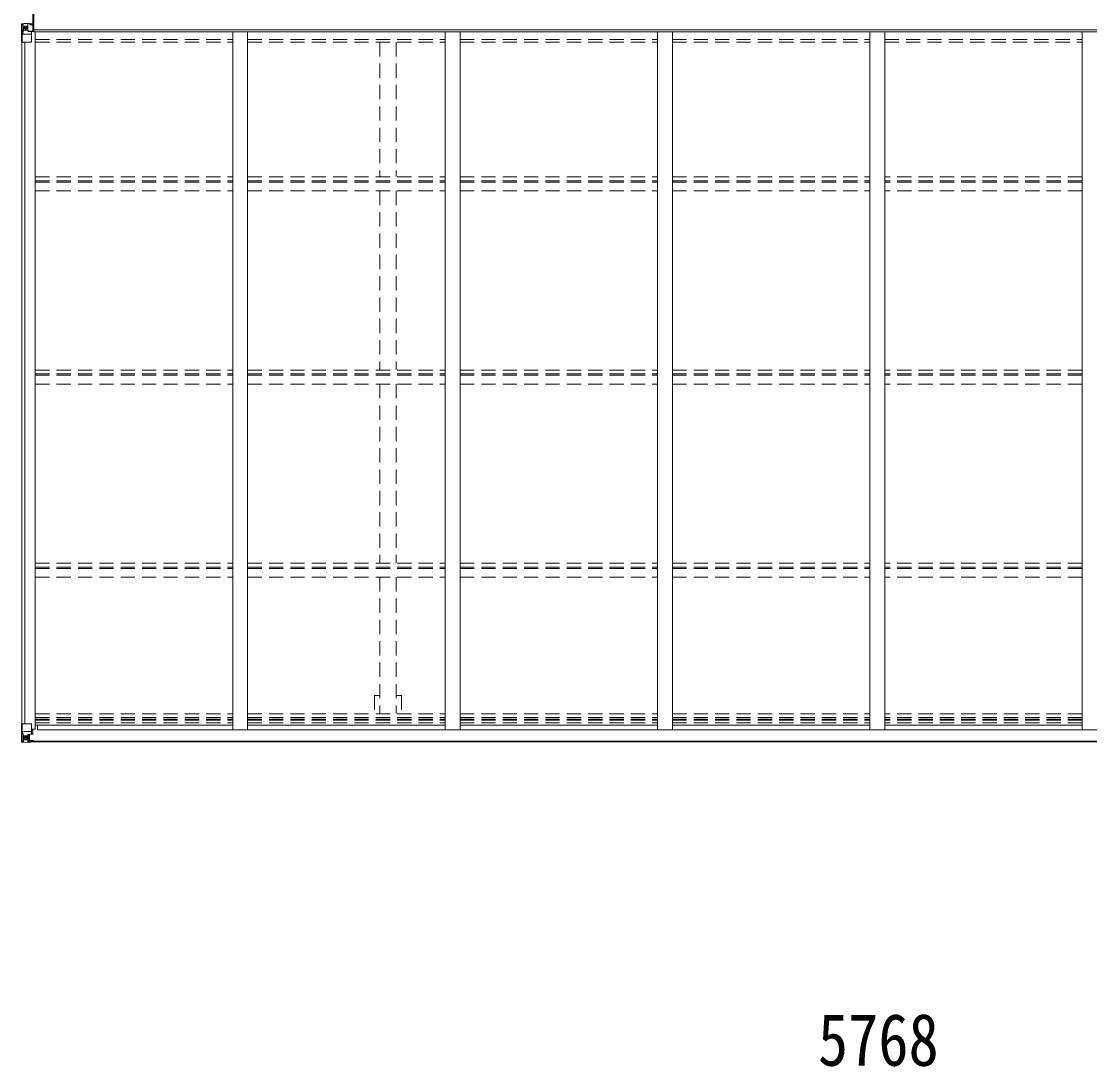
# Model space of a CAD drawing. Units: millimetres at full size, sheet at 1:40; details may follow other scales. Extents: x -11243 to 11243, y -7760 to 7760.
# Drawn here: x 1822 to 5424, y -64 to 3462 of the extents above; entities that cross this region are included whole.
import ezdxf
from ezdxf.enums import TextEntityAlignment as Align

# ---------------------------------------------------------------- set-up
doc = ezdxf.new("R2010")
doc.units = ezdxf.units.MM
doc.header["$LTSCALE"] = 40
doc.linetypes.add('DASHED1', pattern=[1.8, 1.2, -0.6])
for name, color, linetype, lineweight in [('0-3_ELV2', 4, 'Continuous', 9), ('0-4_TABLE1', 6, 'Continuous', 9), ('0-6_OTH_LINE', 6, 'Continuous', 9)]:
    doc.layers.add(name, color=color, linetype=linetype, lineweight=lineweight)
doc.styles.add('ＭＳ ゴシック', font='')
doc.styles.get('ＭＳ ゴシック').set_extended_font_data('MS Gothic')

msp = doc.modelspace()

# ---------------------------------------------------------------- linework, layer by layer
at = {"layer": '0-3_ELV2'}
for p, q in [((1848.96, 3428.52), (1863.73, 3428.52)), ((1850.73, 3454.3), (1861.23, 3454.3)), ((1860.73, 3446.4), (1861.23, 3446.4)), ((1860.73, 3430.78), (1861.23, 3430.78)), ((7552.73, 3433.64), (1863.73, 3433.92)), ((1863.73, 3430.6), (1863.73, 3427.21)), ((7552.73, 3427.21), (1863.73, 3427.21)), ((1869.23, 1074.2), (1869.23, 3427.21)), ((2535.23, 1072.39), (2535.23, 3427.21)), ((2585.23, 1072.39), (2585.23, 3427.21)), ((3251.23, 1072.39), (3251.23, 3427.21)), ((3301.23, 1072.39), (3301.23, 3427.21)), ((3967.23, 1072.39), (3967.23, 3427.21)), ((4017.23, 1072.39), (4017.23, 3427.21)), ((4683.23, 1072.39), (4683.23, 3427.21)), ((4733.23, 1072.39), (4733.23, 3427.21)), ((5399.23, 1072.39), (5399.23, 3427.21)), ((1824.23, 1092.86), (1824.23, 3392.5)), ((1833.93, 1092.86), (1833.93, 3392.5)), ((1869.23, 1087.89), (2535.23, 1087.89)), ((1876.73, 1087.89), (1876.73, 1072.37)), ((2585.23, 1087.89), (3251.23, 1087.89)), ((3301.23, 1087.89), (3967.23, 1087.89)), ((4017.23, 1087.89), (4683.23, 1087.89)), ((5399.23, 1087.89), (4733.23, 1087.89)), ((1869.23, 1074.2), (1856.23, 1074.2)), ((1876.73, 1072.37), (7539.73, 1072.37)), ((1845.73, 1034.23), (7570.73, 1034.23)), ((1845.73, 1032.09), (7570.73, 1032.09))]:
    msp.add_line(p, q, dxfattribs=at)
at = {"layer": '0-3_ELV2', "linetype": 'DASHED1'}
for p, q in [((1869.23, 3400.69), (2535.23, 3400.69)), ((1869.23, 3392.35), (2535.23, 3392.35)), ((2585.23, 3400.69), (3251.23, 3400.69)), ((2585.23, 3392.35), (3251.23, 3392.35)), ((3030.73, 3391.54), (3030.73, 2938.63)), ((3085.73, 3391.54), (3085.73, 2938.63)), ((3301.23, 3400.69), (3967.23, 3400.69)), ((3301.23, 3392.35), (3967.23, 3392.35)), ((4017.23, 3400.69), (4683.23, 3400.69)), ((4017.23, 3392.35), (4683.23, 3392.35)), ((4733.23, 3400.69), (5399.23, 3400.69)), ((4733.23, 3392.35), (5399.23, 3392.35)), ((1869.23, 2937.43), (2535.2, 2937.43)), ((1869.23, 2924.42), (2535.2, 2924.42)), ((1869.23, 2919.88), (2535.2, 2919.88)), ((2585.23, 2937.43), (3251.2, 2937.43)), ((2585.23, 2924.42), (3251.2, 2924.42)), ((2585.23, 2919.88), (3251.2, 2919.88)), ((3301.23, 2937.43), (3967.2, 2937.43)), ((3301.23, 2924.42), (3967.2, 2924.42)), ((3301.23, 2919.88), (3967.2, 2919.88)), ((4017.23, 2937.43), (4683.2, 2937.43)), ((4017.23, 2924.42), (4683.2, 2924.42)), ((4017.23, 2919.88), (4683.2, 2919.88)), ((5399.23, 2937.43), (4733.23, 2937.43)), ((5399.23, 2924.42), (4733.23, 2924.42)), ((5399.23, 2919.88), (4733.23, 2919.88)), ((1869.23, 2890.14), (2535.2, 2890.14)), ((2585.23, 2890.14), (3251.2, 2890.14)), ((3030.73, 2890.26), (3030.73, 2286.97)), ((3085.73, 2890.26), (3085.73, 2286.97)), ((3301.23, 2890.14), (3967.2, 2890.14)), ((4017.23, 2890.14), (4683.2, 2890.14)), ((5399.23, 2890.14), (4733.23, 2890.14)), ((1869.23, 2285.77), (2535.2, 2285.77)), ((1869.23, 2272.76), (2535.2, 2272.76)), ((2585.23, 2285.77), (3251.2, 2285.77)), ((2585.23, 2272.76), (3251.2, 2272.76)), ((3301.23, 2285.77), (3967.2, 2285.77)), ((3301.23, 2272.76), (3967.2, 2272.76)), ((4017.23, 2285.77), (4683.2, 2285.77)), ((4017.23, 2272.76), (4683.2, 2272.76)), ((5399.23, 2285.77), (4733.23, 2285.77)), ((5399.23, 2272.76), (4733.23, 2272.76)), ((1869.23, 2268.21), (2535.2, 2268.21)), ((1869.23, 2238.48), (2535.2, 2238.48)), ((2585.23, 2268.21), (3251.2, 2268.21)), ((2585.23, 2238.48), (3251.2, 2238.48)), ((3030.73, 2238.6), (3030.73, 1635.31)), ((3085.73, 2238.6), (3085.73, 1635.31)), ((3301.23, 2268.21), (3967.2, 2268.21)), ((3301.23, 2238.48), (3967.2, 2238.48)), ((4017.23, 2268.21), (4683.2, 2268.21)), ((4017.23, 2238.48), (4683.2, 2238.48)), ((5399.23, 2268.21), (4733.23, 2268.21)), ((5399.23, 2238.48), (4733.23, 2238.48)), ((1869.23, 1634.11), (2535.2, 1634.11)), ((1869.23, 1621.1), (2535.2, 1621.1)), ((2585.23, 1634.11), (3251.2, 1634.11)), ((2585.23, 1621.1), (3251.2, 1621.1)), ((3301.23, 1634.11), (3967.2, 1634.11)), ((3301.23, 1621.1), (3967.2, 1621.1)), ((4017.23, 1634.11), (4683.2, 1634.11)), ((4017.23, 1621.1), (4683.2, 1621.1)), ((5399.23, 1634.11), (4733.23, 1634.11)), ((5399.23, 1621.1), (4733.23, 1621.1)), ((1869.23, 1616.55), (2535.2, 1616.55)), ((1869.23, 1586.82), (2535.2, 1586.82)), ((2585.23, 1616.55), (3251.2, 1616.55)), ((2585.23, 1586.82), (3251.2, 1586.82)), ((3030.73, 1586.94), (3030.73, 1127.69)), ((3085.73, 1586.94), (3085.73, 1127.69)), ((3301.23, 1616.55), (3967.2, 1616.55)), ((3301.23, 1586.82), (3967.2, 1586.82)), ((4017.23, 1616.55), (4683.2, 1616.55)), ((4017.23, 1586.82), (4683.2, 1586.82)), ((5399.23, 1616.55), (4733.23, 1616.55)), ((5399.23, 1586.82), (4733.23, 1586.82)), ((3013.03, 1188.09), (3030.73, 1188.09)), ((3013.03, 1188.09), (3013.03, 1127.69)), ((3085.73, 1188.09), (3103.43, 1188.09)), ((3103.43, 1188.09), (3103.43, 1127.69)), ((1869.23, 1126.5), (2535.23, 1126.5)), ((2585.23, 1126.5), (3251.23, 1126.5)), ((3301.23, 1126.5), (3967.23, 1126.5)), ((4017.23, 1126.5), (4683.23, 1126.5)), ((5399.23, 1126.5), (4733.23, 1126.5)), ((1869.23, 1113.49), (2535.23, 1113.49)), ((1869.23, 1108.41), (2535.23, 1108.41)), ((1869.23, 1104.48), (2535.23, 1104.48)), ((1869.23, 1096.28), (2535.23, 1096.28)), ((2585.23, 1113.49), (3251.23, 1113.49)), ((2585.23, 1108.41), (3251.23, 1108.41)), ((2585.23, 1104.48), (3251.23, 1104.48)), ((2585.23, 1096.28), (3251.23, 1096.28)), ((3301.23, 1113.49), (3967.23, 1113.49)), ((3301.23, 1108.41), (3967.23, 1108.41)), ((3301.23, 1104.48), (3967.23, 1104.48)), ((3301.23, 1096.28), (3967.23, 1096.28)), ((4017.23, 1113.49), (4683.23, 1113.49)), ((4017.23, 1108.41), (4683.23, 1108.41)), ((4017.23, 1104.48), (4683.23, 1104.48)), ((4017.23, 1096.28), (4683.23, 1096.28)), ((5399.23, 1113.49), (4733.23, 1113.49)), ((5399.23, 1108.41), (4733.23, 1108.41)), ((5399.23, 1104.48), (4733.23, 1104.48)), ((5399.23, 1096.28), (4733.23, 1096.28))]:
    msp.add_line(p, q, dxfattribs=at)
at = {"layer": '0-4_TABLE1'}
for p, q in [((1862.73, 3430.58), (1862.73, 3493.58)), ((1822.23, 3453.21), (1822.23, 3392.5)), ((1823.17, 3454.17), (1823.17, 3454.21)), ((1832.14, 3454.59), (1824.21, 3454.12)), ((1825.07, 3453.15), (1825.07, 3453.08)), ((1825.07, 3392.5), (1825.07, 3453.08)), ((1825.62, 3419.38), (1829.76, 3431.47)), ((1829.04, 3449.71), (1826.31, 3453.38)), ((1829.9, 3446.2), (1832.23, 3446.26)), ((1829.9, 3432.73), (1829.9, 3446.2)), ((1832.23, 3432.7), (1829.9, 3432.73)), ((1844.23, 3455.38), (1832.23, 3454.6)), ((1832.23, 3446.26), (1844.23, 3446.26)), ((1832.23, 3432.7), (1832.23, 3432.7)), ((1844.23, 3432.7), (1832.23, 3432.7)), ((1836.75, 3439.06), (1836.75, 3438.1)), ((1844.23, 3428.71), (1844.23, 3455.5)), ((1844.23, 3428.71), (1850.73, 3428.71)), ((1845.06, 3428.51), (1845.06, 3428.71)), ((1855.4, 3426.86), (1845.06, 3428.51)), ((1847.75, 3428.71), (1855.4, 3427.49)), ((1850.73, 3455.9), (1850.73, 3449.95)), ((1859.73, 3450.52), (1850.73, 3450.58)), ((1850.73, 3428.71), (1859.73, 3428.74)), ((1855.4, 3427.49), (1855.4, 3426.86)), ((1856.23, 3393.5), (1856.23, 3426.6)), ((1860.73, 3429.65), (1860.73, 3449.81)), ((1822.23, 3392.5), (1855.23, 3392.5)), ((1825.62, 3419.38), (1832.23, 3419.17)), ((1832.23, 3419.17), (1856.23, 3419.17)), ((1822.23, 1092.86), (1855.23, 1092.86)), ((1822.23, 1032.15), (1822.23, 1092.86)), ((1825.07, 1092.86), (1825.07, 1032.27)), ((1856.23, 1091.86), (1856.23, 1058.76)), ((1825.62, 1065.98), (1832.23, 1066.19)), ((1825.62, 1065.98), (1829.76, 1053.89)), ((1832.23, 1052.66), (1829.9, 1052.63)), ((1829.9, 1052.63), (1829.9, 1039.16)), ((1832.23, 1066.19), (1856.23, 1066.19)), ((1845.73, 1052.66), (1832.23, 1052.66)), ((1832.23, 1052.66), (1832.23, 1052.66)), ((1837.71, 1046.3), (1837.71, 1047.26)), ((1844.23, 1055.95), (1844.23, 1029.86)), ((1855.4, 1058.5), (1845.05, 1056.85)), ((1845.05, 1056.21), (1855.4, 1057.87)), ((1845.05, 1056.85), (1845.05, 1056.21)), ((1849.73, 1049.06), (1845.73, 1049.06)), ((1849.73, 1056.96), (1849.73, 1036.99)), ((1855.4, 1057.87), (1855.4, 1058.5)), ((1855.68, 1057.94), (1860.73, 1057.99)), ((1860.73, 1069.86), (1856.23, 1069.86)), ((1860.73, 1059.71), (1856.23, 1059.73)), ((1859.73, 1057.98), (1859.73, 1059.71)), ((1860.73, 1074.2), (1860.73, 1057.99)), ((1823.17, 1031.19), (1823.17, 1031.15)), ((1850.73, 1029.46), (1823.17, 1031.15)), ((1832.14, 1030.76), (1824.21, 1031.23)), ((1825.07, 1032.2), (1825.07, 1032.27)), ((1829.04, 1035.65), (1826.31, 1031.98)), ((1829.9, 1039.16), (1832.23, 1039.1)), ((1845.73, 1039.1), (1832.23, 1039.1)), ((1844.23, 1029.97), (1832.23, 1030.76)), ((1845.73, 1035.56), (1844.23, 1035.56)), ((1844.23, 1030.74), (1850.73, 1030.34)), ((1849.73, 1040.85), (1845.73, 1040.85)), ((1854.23, 1035.92), (1845.73, 1035.92)), ((1850.73, 1031.27), (1845.73, 1031.36)), ((1845.84, 1037.22), (1849.73, 1037.22)), ((1846.22, 1037.02), (1846.22, 1036.85)), ((1861.23, 1036.89), (1846.22, 1037.02)), ((1846.22, 1036.85), (1856.23, 1036.77)), ((1846.23, 1034.9), (1846.23, 1036.85)), ((1854.23, 1034.92), (1846.23, 1034.92)), ((1854.23, 1034.9), (1846.23, 1034.9)), ((1850.73, 1032.09), (1850.73, 1029.46)), ((1854.23, 1035.92), (1854.23, 1034.23)), ((1855.73, 1031.66), (1855.73, 1032.09)), ((1856.03, 1031.66), (1855.73, 1031.66)), ((1856.03, 1031.66), (1857.72, 1032.09)), ((1856.23, 1035.16), (1862.23, 1035.16)), ((1861.23, 1034.23), (1861.23, 1035.16)), ((1862.23, 1036.84), (1862.23, 1034.23))]:
    msp.add_line(p, q, dxfattribs=at)
msp.add_lwpolyline([(1863.73, 3493.58), (1861.23, 3493.58), (1861.23, 3430.58), (1863.73, 3430.58)], close=True, dxfattribs=at)
for points in [[(1823.17, 3454.21), (1832.23, 3454.76), (1850.73, 3455.9)], [(1835.79, 3440.98), (1834.83, 3440.98), (1834.83, 3440.02), (1835.79, 3440.02)], [(1837.71, 3441.94), (1837.71, 3442.9), (1836.75, 3442.9), (1836.75, 3441.94)], [(1836.75, 3438.1), (1837.71, 3438.1), (1837.71, 3439.06)], [(1838.67, 3440.02), (1839.63, 3440.02), (1839.63, 3440.98), (1838.67, 3440.98)], [(1860.73, 3449.81), (1860.72, 3449.92), (1850.73, 3449.95)], [(1835.79, 1045.34), (1834.83, 1045.34), (1834.83, 1044.38), (1835.79, 1044.38)], [(1837.71, 1047.26), (1836.75, 1047.26), (1836.75, 1046.3)], [(1838.67, 1044.38), (1839.63, 1044.38), (1839.63, 1045.34), (1838.67, 1045.34)], [(1850.73, 1030.86), (1845.73, 1030.86), (1845.73, 1056.32)], [(1836.75, 1043.42), (1836.75, 1042.46), (1837.71, 1042.46), (1837.71, 1043.42)], [(1856.23, 1035.16), (1856.23, 1036.78), (1862.23, 1036.72)]]:
    msp.add_lwpolyline(points, dxfattribs=at)
for centre in [(1837.23, 3440.5), (1837.23, 1044.86)]:
    msp.add_circle(centre, 5.3, dxfattribs=at)
for centre, radius, start, end in [((1823.23, 3453.21), 0.999, 93.4424, 179.95083), ((1823.23, 3453.21), 1, 93.50017, 180.00079), ((1823.23, 3453.17), 0.999, 93.4424, 179.95083), ((1824.38, 3466.82), 12.7, 269.24466, 275.10311), ((1826.36, 3453.21), 1.28, 131.17831, 182.45895), ((1835.79, 3441.94), 0.96, 270, 0), ((1835.79, 3439.06), 0.96, 0, 90), ((1838.67, 3441.94), 0.96, 180, 270), ((1838.67, 3439.06), 0.96, 90, 180), ((1845.16, 3429.44), 0.937, 230.93398, 263.26766), ((1855.29, 3426.56), 0.937, 2.32209, 83.26766), ((1855.29, 3425.92), 0.937, 2.32209, 83.26766), ((1855.23, 3393.5), 1, 270, 0), ((1855.23, 1091.86), 1, 0, 90), ((1835.79, 1046.3), 0.96, 270, 0), ((1838.67, 1046.3), 0.96, 180, 270), ((1845.16, 1055.92), 0.937, 96.73234, 177.67791), ((1845.16, 1055.28), 0.937, 96.73234, 177.67791), ((1855.29, 1059.43), 0.937, 276.73234, 357.67791), ((1855.29, 1058.8), 0.937, 276.73234, 357.67791), ((1823.23, 1032.19), 0.999, 180.04917, 266.5576), ((1823.23, 1032.15), 0.999, 180.04917, 266.5576), ((1823.23, 1032.14), 1, 179.99921, 266.49983), ((1824.38, 1018.54), 12.7, 84.89689, 90.75534), ((1826.36, 1032.15), 1.28, 177.54105, 228.82169), ((1835.79, 1043.42), 0.96, 0, 90), ((1838.67, 1043.42), 0.96, 90, 180), ((1846.24, 1037.53), 0.513, 178.95293, 268.11972), ((1846.23, 1037.35), 0.5, 179.95536, 269.47105), ((1846.23, 1034.42), 0.5, 89.99891, 179.99891), ((1846.23, 1034.4), 0.5, 90.00309, 180.00198), ((1861.37, 1029.2), 7.69, 83.56574, 91.03001)]:
    msp.add_arc(centre, radius, start, end, dxfattribs=at)
for centre, major_axis, ratio, start_param, end_param in [((1825.17, 3454.29), (2, 0.12), 0.060933, 2.0712557, 3.1453404), ((2024.17, 3466.52), (201, 12.36), 0.060933, 3.1453404, 3.145839), ((1827.03, 3446.12), (0.03, 5), 0.573921, 0.7672717, 1.551125), ((1825.36, 3451.19), (-0.02, 3), 0.466854, 0.125683, 0.7596956), ((1828.49, 3432.75), (0, 3), 0.468246, 1.5772882, 2.0127935), ((1750.48, 3446.26), (81.75, 0), 0.061163, 6.2824128, 6.2831853), ((1859.73, 3429.65), (1, 0.021), 0.906239, 0.0187047, 1.589501), ((1859.73, 3449.82), (1, -0.012), 0.707053, 4.7036637, 6.124411), ((1826.34, 3421.73), (0.85, 2.32), 0.403757, 3.0087805, 3.9744392), ((1826.34, 1063.63), (0.85, -2.32), 0.403757, 3.0087805, 3.9744392), ((1828.49, 1052.61), (0, -3), 0.468246, 1.5772882, 2.0127935), ((1825.17, 1031.07), (2, -0.12), 0.060933, 2.0712557, 3.1453404), ((2024.17, 1018.83), (201, -12.36), 0.060933, 3.1453404, 3.145839), ((1825.36, 1034.16), (-0.02, -3), 0.466854, 0.125683, 0.7596956), ((1827.03, 1039.24), (0.03, -5), 0.573921, 0.7672717, 1.551125), ((1750.48, 1039.1), (81.75, 0), 0.061163, 6.2824128, 6.2831853)]:
    msp.add_ellipse(centre, major_axis=major_axis, ratio=ratio, start_param=start_param, end_param=end_param, dxfattribs=at)

# ---------------------------------------------------------------- texts
at = {"layer": '0-6_OTH_LINE', "color": 7, "style": 'ＭＳ ゴシック', "width": 0.85}
msp.add_text('5768', height=176, dxfattribs=at).set_placement((4508.23, -113.67), align=Align.BOTTOM_LEFT)

doc.saveas('drawing.dxf')
